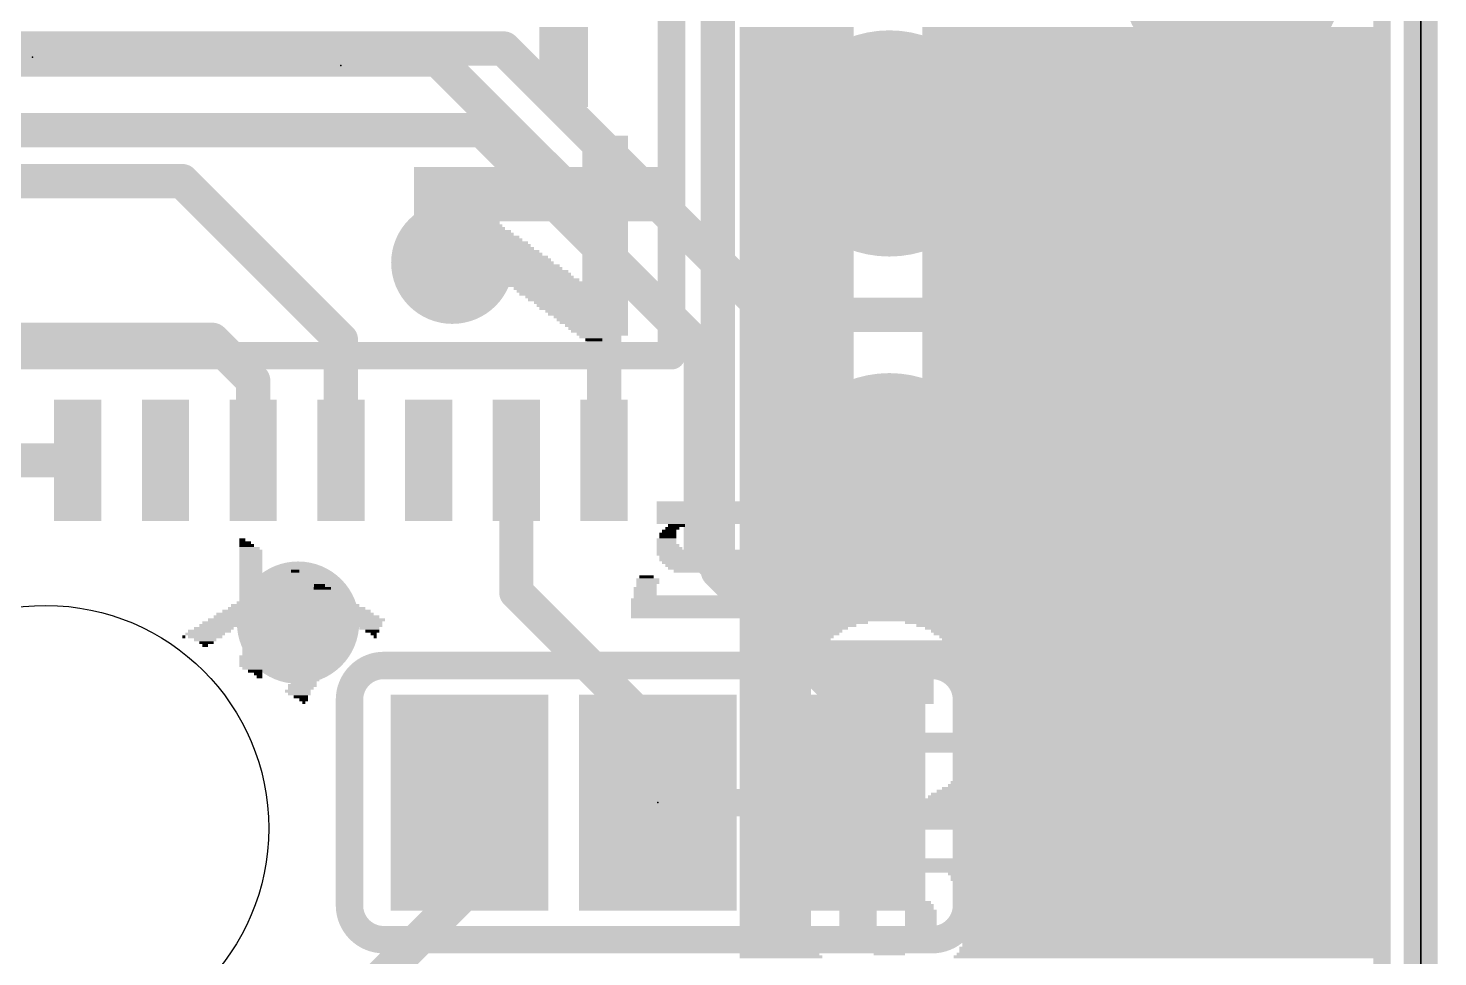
# Model space of a CAD drawing. Extents: x -0.1 to 50.9, y -0.1 to 23.
# Drawn here: x 40.48 to 50.93, y 4.76 to 11.64 of the extents above; entities that cross this region are included whole.
import ezdxf

# ---------------------------------------------------------------- set-up
doc = ezdxf.new("R2010")
doc.units = 0
for name, color, linetype in [('1', 12, 'CONTINUOUS'), ('16', 5, 'CONTINUOUS'), ('17', 110, 'CONTINUOUS'), ('18', 110, 'CONTINUOUS'), ('20', 53, 'CONTINUOUS'), ('200', 40, 'CONTINUOUS'), ('201', 6, 'CONTINUOUS'), ('21', 40, 'CONTINUOUS'), ('22', 6, 'CONTINUOUS'), ('23', 53, 'CONTINUOUS'), ('24', 53, 'CONTINUOUS')]:
    doc.layers.add(name, color=color, linetype=linetype)

# ---------------------------------------------------------------- blocks, each defined once
blk = doc.blocks.new('ROUNDP')
at = {"const_width": 0.5}
blk.add_lwpolyline([(0, -0.25, 1), (0, 0.25, 1), (0, -0.25)], format="xyb", dxfattribs=at)
blk = doc.blocks.new('RECT')
blk.add_solid([(-0.5, -0.5), (0.5, -0.5), (-0.5, 0.5), (0.5, 0.5)])
blk = doc.blocks.new('ROUNDV')
at = {"const_width": 0.5}
blk.add_lwpolyline([(0, -0.25, 1), (0, 0.25, 1), (0, -0.25)], format="xyb", dxfattribs=at)

msp = doc.modelspace()

# ---------------------------------------------------------------- linework, layer by layer
at = {"layer": '1', "const_width": 0.254}
for points in [[(50.8, 0), (50.8, 22.86)], [(44.0055, 11.4935), (36.7665, 11.4935)], [(45.979, 9.52), (44.0055, 11.4935)], [(43.8451, 10.8886), (37.6221, 10.8886)], [(45.466, 9.2678), (43.8451, 10.8886)], [(49.403, 9.52), (45.979, 9.52)], [(45.466, 7.7766), (45.466, 9.2678)], [(46.2626, 6.98), (45.466, 7.7766)], [(49.403, 6.98), (46.2626, 6.98)]]:
    msp.add_lwpolyline(points, dxfattribs=at)
at = {"layer": '1', "const_width": 0.127}
for points in [[(44.0504, 11.5384, 1), (43.9606, 11.4486)], [(44.0055, 11.43, 1), (44.0055, 11.557)], [(43.89, 10.9335, 1), (43.8002, 10.8437)], [(43.8451, 10.8251, 1), (43.8451, 10.9521)], [(45.979, 9.5835, 1), (45.979, 9.4565)], [(45.9341, 9.4751, 1), (46.0239, 9.5649)], [(49.403, 9.4565, 1), (49.403, 9.5835)], [(45.5295, 9.2678, 1), (45.4025, 9.2678)], [(45.4211, 9.2229, 1), (45.5109, 9.3127)], [(45.5109, 7.8215, 1), (45.4211, 7.7316)], [(45.4025, 7.7766, 1), (45.5295, 7.7766)], [(46.2626, 7.0435, 1), (46.2626, 6.9165)], [(49.403, 6.9165, 1), (49.403, 7.0435)], [(46.2176, 6.9351, 1), (46.3075, 7.0249)]]:
    msp.add_lwpolyline(points, format="xyb", dxfattribs=at)
at = {"layer": '16'}
for points, const_width in [([(50.8, 0), (50.8, 22.86)], 0.254), ([(45.593, 17.018), (45.593, 7.62)], 0.254), ([(39.077, 11.411), (43.5165, 11.411)], 0.254), ([(43.5165, 11.411), (44.749, 10.1785)], 0.254), ([(39.077, 10.511), (41.6225, 10.511)], 0.254), ([(41.6225, 10.511), (42.799, 9.3345)], 0.254), ([(44.749, 10.1785), (44.749, 8.4415)], 0.254), ([(41.8465, 9.3345), (37.719, 9.3345)], 0.254), ([(42.149, 9.032), (41.8465, 9.3345)], 0.254), ([(42.799, 9.3345), (42.799, 8.4415)], 0.254), ([(42.149, 8.4415), (42.149, 9.032)], 0.254), ([(40.849, 8.4415), (38.731, 8.4415)], 0.254), ([(44.099, 8.4415), (44.099, 7.463)], 0.254), ([(46.5455, 6.6675), (45.593, 7.62)], 0.254), ([(44.099, 7.463), (45.1485, 6.4135)], 0.254), ([(46.5455, 5.9055), (46.5455, 6.6675)], 0.254), ([(45.1485, 6.4135), (45.1485, 5.9055)], 0.254), ([(43.7515, 5.2705), (43.7515, 5.9055)], 0.254), ([(46.228, 5.9055), (45.6565, 5.9055)], 0.2032), ([(41.91, 3.429), (43.7515, 5.2705)], 0.254)]:
    msp.add_lwpolyline(points, dxfattribs=dict(at, const_width=const_width))
for points, const_width in [([(43.5614, 11.4559, 1), (43.4716, 11.3661)], 0.127), ([(43.5165, 11.3475, 1), (43.5165, 11.4745)], 0.127), ([(41.6674, 10.5559, 1), (41.5776, 10.4661)], 0.127), ([(41.6225, 10.4475, 1), (41.6225, 10.5745)], 0.127), ([(44.8125, 10.1785, 1), (44.6855, 10.1785)], 0.127), ([(44.7041, 10.1336, 1), (44.7939, 10.2234)], 0.127), ([(41.8914, 9.3794, 1), (41.8016, 9.2896)], 0.127), ([(41.8465, 9.271, 1), (41.8465, 9.398)], 0.127), ([(42.8625, 9.3345, 1), (42.7355, 9.3345)], 0.127), ([(42.7541, 9.2896, 1), (42.8439, 9.3794)], 0.127), ([(42.2125, 9.032, 1), (42.0855, 9.032)], 0.127), ([(42.1041, 8.9871, 1), (42.1939, 9.0769)], 0.127), ([(40.849, 8.378, 1), (40.849, 8.505)], 0.127), ([(44.1625, 8.4415, 1), (44.0355, 8.4415)], 0.127), ([(42.0855, 8.4415, 1), (42.2125, 8.4415)], 0.127), ([(42.7355, 8.4415, 1), (42.8625, 8.4415)], 0.127), ([(44.6855, 8.4415, 1), (44.8125, 8.4415)], 0.127), ([(45.6379, 7.6649, 1), (45.5481, 7.5751)], 0.127), ([(45.5295, 7.62, 1), (45.6565, 7.62)], 0.127), ([(44.1439, 7.5079, 1), (44.0541, 7.4181)], 0.127), ([(44.0355, 7.463, 1), (44.1625, 7.463)], 0.127), ([(46.609, 6.6675, 1), (46.482, 6.6675)], 0.127), ([(46.5006, 6.6226, 1), (46.5904, 6.7124)], 0.127), ([(45.212, 6.4135, 1), (45.085, 6.4135)], 0.127), ([(45.1036, 6.3686, 1), (45.1934, 6.4584)], 0.127), ([(43.815, 5.9055, 1), (43.688, 5.9055)], 0.127), ([(45.085, 5.9055, 1), (45.212, 5.9055)], 0.127), ([(45.6565, 5.9563, 1), (45.6565, 5.8547)], 0.1016), ([(46.228, 5.8547, 1), (46.228, 5.9563)], 0.1016), ([(46.482, 5.9055, 1), (46.609, 5.9055)], 0.127), ([(43.688, 5.2705, 1), (43.815, 5.2705)], 0.127), ([(43.7964, 5.2256, 1), (43.7066, 5.3154)], 0.127)]:
    msp.add_lwpolyline(points, format="xyb", dxfattribs=dict(at, const_width=const_width))
at = {"layer": '20'}
for p, q in [((50.8, 20.32), (50.8, 2.54)), ((50.8, 2.54), (50.8, 20.32))]:
    msp.add_line(p, q, dxfattribs=at)
msp.add_circle((40.613, 5.715), 1.651, dxfattribs=at)
at = {"layer": '21', "const_width": 0.127}
msp.add_lwpolyline([(50.513, 19.18), (50.513, 3.68)], dxfattribs=at)
at = {"layer": '22', "const_width": 0.2032}
for points in [[(45.249, 9.2165), (45.249, 13.5165)], [(40.349, 9.2165), (45.249, 9.2165)], [(47.1805, 6.9215), (43.1165, 6.9215)], [(42.8625, 6.6675), (42.8625, 5.1435)], [(47.4345, 6.6675), (47.4345, 5.1435)], [(43.1165, 4.8895), (47.1805, 4.8895)]]:
    msp.add_lwpolyline(points, dxfattribs=at)
at = {"layer": '22'}
for points, const_width in [([(45.249, 9.1657, 1), (45.249, 9.2673)], 0.1016), ([(45.1982, 9.2165, 1), (45.2998, 9.2165)], 0.1016), ([(43.1165, 6.9215, 0.4142), (42.8625, 6.6675)], 0.2032), ([(43.1165, 6.9723, 1), (43.1165, 6.8707)], 0.1016), ([(43.1165, 6.8707, 1), (43.1165, 6.9723)], 0.1016), ([(47.4345, 6.6675, 0.4142), (47.1805, 6.9215)], 0.2032), ([(47.1805, 6.9723, 1), (47.1805, 6.8707)], 0.1016), ([(47.1805, 6.8707, 1), (47.1805, 6.9723)], 0.1016), ([(42.9133, 6.6675, 1), (42.8117, 6.6675)], 0.1016), ([(42.8117, 6.6675, 1), (42.9133, 6.6675)], 0.1016), ([(47.4853, 6.6675, 1), (47.3837, 6.6675)], 0.1016), ([(47.3837, 6.6675, 1), (47.4853, 6.6675)], 0.1016), ([(42.8625, 5.1435, 0.4142), (43.1165, 4.8895)], 0.2032), ([(42.9133, 5.1435, 1), (42.8117, 5.1435)], 0.1016), ([(47.1805, 4.8895, 0.4142), (47.4345, 5.1435)], 0.2032), ([(47.4853, 5.1435, 1), (47.3837, 5.1435)], 0.1016), ([(42.8117, 5.1435, 1), (42.9133, 5.1435)], 0.1016), ([(47.3837, 5.1435, 1), (47.4853, 5.1435)], 0.1016), ([(43.1165, 4.9403, 1), (43.1165, 4.8387)], 0.1016), ([(43.1165, 4.8387, 1), (43.1165, 4.9403)], 0.1016), ([(47.1805, 4.9403, 1), (47.1805, 4.8387)], 0.1016), ([(47.1805, 4.8387, 1), (47.1805, 4.9403)], 0.1016)]:
    msp.add_lwpolyline(points, format="xyb", dxfattribs=dict(at, const_width=const_width))
at = {"layer": '23'}
msp.add_point((40.513, 11.43), dxfattribs=at)
at = {"layer": '24'}
for p in [(42.799, 11.3665), (45.1485, 5.9055)]:
    msp.add_point(p, dxfattribs=at)

# ---------------------------------------------------------------- block references
at = {"layer": '16', "xscale": 0.35, "yscale": 0.9, "rotation": 180}
for p in [(40.849, 8.4415), (41.499, 8.4415), (42.149, 8.4415), (42.799, 8.4415), (43.449, 8.4415), (44.099, 8.4415), (44.749, 8.4415)]:
    msp.add_blockref('RECT', p, dxfattribs=at)
at = {"layer": '16', "xscale": 1.1684, "yscale": 1.6002}
for p in [(43.7515, 5.9055), (45.1485, 5.9055), (46.5455, 5.9055)]:
    msp.add_blockref('RECT', p, dxfattribs=at)
at = {"layer": '17', "xscale": 1.6764, "yscale": 1.6764, "rotation": 270}
for p in [(49.403, 12.06), (49.403, 12.06), (46.863, 10.79), (46.863, 10.79), (49.403, 9.52), (49.403, 9.52), (46.863, 8.25), (46.863, 8.25), (49.403, 6.98), (49.403, 6.98)]:
    msp.add_blockref('ROUNDP', p, dxfattribs=at)
at = {"layer": '18', "xscale": 0.9064, "yscale": 0.9064}
for p in [(43.6245, 9.906), (43.6245, 9.906), (42.4815, 7.239), (42.4815, 7.239), (48.133, 5.6515), (48.133, 5.6515)]:
    msp.add_blockref('ROUNDV', p, dxfattribs=at)
at = {"layer": '200'}
for p, xscale, yscale in [((44.45, 11.6417), 0.3607, 0.0211), ((44.45, 11.6205), 0.3607, 0.0213), ((44.45, 11.5993), 0.3607, 0.0211), ((46.1759, 11.6417), 0.8458, 0.0211), ((46.1759, 11.6205), 0.8458, 0.0213), ((46.1759, 11.5993), 0.8458, 0.0211), ((48.7998, 11.6417), 3.3858, 0.0211), ((48.7998, 11.6205), 3.3858, 0.0213), ((48.7998, 11.5993), 3.3858, 0.0211), ((44.45, 11.5782), 0.3607, 0.0211), ((44.45, 11.557), 0.3607, 0.0213), ((44.45, 11.5358), 0.3607, 0.0211), ((44.45, 11.5147), 0.3607, 0.0211), ((44.45, 11.4935), 0.3607, 0.0213), ((46.1759, 11.5782), 0.8458, 0.0211), ((46.1759, 11.557), 0.8458, 0.0213), ((46.1759, 11.5358), 0.8458, 0.0211), ((46.1759, 11.5147), 0.8458, 0.0211), ((46.1759, 11.4935), 0.8458, 0.0213), ((48.7998, 11.5782), 3.3858, 0.0211), ((48.7998, 11.557), 3.3858, 0.0213), ((48.7998, 11.5358), 3.3858, 0.0211), ((48.7998, 11.5147), 3.3858, 0.0211), ((48.7998, 11.4935), 3.3858, 0.0213), ((44.45, 11.4723), 0.3607, 0.0211), ((44.45, 11.4512), 0.3607, 0.0211), ((44.45, 11.43), 0.3607, 0.0213), ((44.45, 11.4088), 0.3607, 0.0211), ((44.45, 11.3877), 0.3607, 0.0211), ((46.1759, 11.4723), 0.8458, 0.0211), ((46.1759, 11.4512), 0.8458, 0.0211), ((46.1759, 11.43), 0.8458, 0.0213), ((46.1759, 11.4088), 0.8458, 0.0211), ((46.1759, 11.3877), 0.8458, 0.0211), ((48.7998, 11.4723), 3.3858, 0.0211), ((48.7998, 11.4512), 3.3858, 0.0211), ((48.7998, 11.43), 3.3858, 0.0213), ((48.7998, 11.4088), 3.3858, 0.0211), ((48.7998, 11.3877), 3.3858, 0.0211), ((44.45, 11.3665), 0.3607, 0.0213), ((44.45, 11.3453), 0.3607, 0.0211), ((44.45, 11.3242), 0.3607, 0.0211), ((44.45, 11.303), 0.3607, 0.0213), ((44.45, 11.2818), 0.3607, 0.0211), ((46.1759, 11.3665), 0.8458, 0.0213), ((46.1759, 11.3453), 0.8458, 0.0211), ((46.1759, 11.3242), 0.8458, 0.0211), ((46.1759, 11.303), 0.8458, 0.0213), ((46.1759, 11.2818), 0.8458, 0.0211), ((48.7998, 11.3665), 3.3858, 0.0213), ((48.7998, 11.3453), 3.3858, 0.0211), ((48.7998, 11.3242), 3.3858, 0.0211), ((48.7998, 11.303), 3.3858, 0.0213), ((48.7998, 11.2818), 3.3858, 0.0211), ((44.45, 11.2607), 0.3607, 0.0211), ((44.45, 11.2395), 0.3607, 0.0213), ((44.45, 11.2183), 0.3607, 0.0211), ((44.45, 11.1972), 0.3607, 0.0211), ((44.45, 11.176), 0.3607, 0.0213), ((46.1759, 11.2607), 0.8458, 0.0211), ((46.1759, 11.2395), 0.8458, 0.0213), ((46.1759, 11.2183), 0.8458, 0.0211), ((46.1759, 11.1972), 0.8458, 0.0211), ((46.1759, 11.176), 0.8458, 0.0213), ((48.7998, 11.2607), 3.3858, 0.0211), ((48.7998, 11.2395), 3.3858, 0.0213), ((48.7998, 11.2183), 3.3858, 0.0211), ((48.7998, 11.1972), 3.3858, 0.0211), ((48.7998, 11.176), 3.3858, 0.0213), ((44.45, 11.1548), 0.3607, 0.0211), ((44.45, 11.1337), 0.3607, 0.0211), ((44.45, 11.1125), 0.3607, 0.0213), ((44.45, 11.0913), 0.3607, 0.0211), ((44.45, 11.0702), 0.3607, 0.0211), ((46.1759, 11.1548), 0.8458, 0.0211), ((46.1759, 11.1337), 0.8458, 0.0211), ((46.1759, 11.1125), 0.8458, 0.0213), ((46.1759, 11.0913), 0.8458, 0.0211), ((46.1759, 11.0702), 0.8458, 0.0211), ((48.7998, 11.1548), 3.3858, 0.0211), ((48.7998, 11.1337), 3.3858, 0.0211), ((48.7998, 11.1125), 3.3858, 0.0213), ((48.7998, 11.0913), 3.3858, 0.0211), ((48.7998, 11.0702), 3.3858, 0.0211), ((46.1759, 11.049), 0.8458, 0.0213), ((46.1759, 11.0278), 0.8458, 0.0211), ((46.1759, 11.0067), 0.8458, 0.0211), ((46.1759, 10.9855), 0.8458, 0.0213), ((46.1759, 10.9643), 0.8458, 0.0211), ((48.7998, 11.049), 3.3858, 0.0213), ((48.7998, 11.0278), 3.3858, 0.0211), ((48.7998, 11.0067), 3.3858, 0.0211), ((48.7998, 10.9855), 3.3858, 0.0213), ((48.7998, 10.9643), 3.3858, 0.0211), ((46.1759, 10.9432), 0.8458, 0.0211), ((46.1759, 10.922), 0.8458, 0.0213), ((46.1759, 10.9008), 0.8458, 0.0211), ((46.1759, 10.8797), 0.8458, 0.0211), ((46.1759, 10.8585), 0.8458, 0.0213), ((48.7998, 10.9432), 3.3858, 0.0211), ((48.7998, 10.922), 3.3858, 0.0213), ((48.7998, 10.9008), 3.3858, 0.0211), ((48.7998, 10.8797), 3.3858, 0.0211), ((48.7998, 10.8585), 3.3858, 0.0213), ((44.7573, 10.8373), 0.3404, 0.0211), ((44.7573, 10.8162), 0.3404, 0.0211), ((44.7573, 10.795), 0.3404, 0.0213), ((44.7573, 10.7738), 0.3404, 0.0211), ((44.7573, 10.7527), 0.3404, 0.0211), ((46.1759, 10.8373), 0.8458, 0.0211), ((46.1759, 10.8162), 0.8458, 0.0211), ((46.1759, 10.795), 0.8458, 0.0213), ((46.1759, 10.7738), 0.8458, 0.0211), ((46.1759, 10.7527), 0.8458, 0.0211), ((48.7998, 10.8373), 3.3858, 0.0211), ((48.7998, 10.8162), 3.3858, 0.0211), ((48.7998, 10.795), 3.3858, 0.0213), ((48.7998, 10.7738), 3.3858, 0.0211), ((48.7998, 10.7527), 3.3858, 0.0211), ((44.7573, 10.7315), 0.3404, 0.0213), ((44.7573, 10.7103), 0.3404, 0.0211), ((44.7573, 10.6892), 0.3404, 0.0211), ((44.7573, 10.668), 0.3404, 0.0213), ((44.7573, 10.6468), 0.3404, 0.0211), ((46.1759, 10.7315), 0.8458, 0.0213), ((46.1759, 10.7103), 0.8458, 0.0211), ((46.1759, 10.6892), 0.8458, 0.0211), ((46.1759, 10.668), 0.8458, 0.0213), ((46.1759, 10.6468), 0.8458, 0.0211), ((48.7998, 10.7315), 3.3858, 0.0213), ((48.7998, 10.7103), 3.3858, 0.0211), ((48.7998, 10.6892), 3.3858, 0.0211), ((48.7998, 10.668), 3.3858, 0.0213), ((48.7998, 10.6468), 3.3858, 0.0211), ((44.3344, 10.6045), 1.9888, 0.0213), ((44.3344, 10.5833), 1.9888, 0.0211), ((44.3344, 10.5622), 1.9888, 0.0211), ((44.3344, 10.541), 1.9888, 0.0213), ((44.7573, 10.6257), 0.3404, 0.0211), ((46.1759, 10.6257), 0.8458, 0.0211), ((46.1759, 10.6045), 0.8458, 0.0213), ((46.1759, 10.5833), 0.8458, 0.0211), ((46.1759, 10.5622), 0.8458, 0.0211), ((46.1759, 10.541), 0.8458, 0.0213), ((48.7998, 10.6257), 3.3858, 0.0211), ((48.7998, 10.6045), 3.3858, 0.0213), ((48.7998, 10.5833), 3.3858, 0.0211), ((48.7998, 10.5622), 3.3858, 0.0211), ((48.7998, 10.541), 3.3858, 0.0213), ((44.3344, 10.5198), 1.9888, 0.0211), ((44.3344, 10.4987), 1.9888, 0.0211), ((44.3344, 10.4775), 1.9888, 0.0213), ((44.3344, 10.4563), 1.9888, 0.0211), ((44.3344, 10.4352), 1.9888, 0.0211), ((46.1759, 10.5198), 0.8458, 0.0211), ((46.1759, 10.4987), 0.8458, 0.0211), ((46.1759, 10.4775), 0.8458, 0.0213), ((46.1759, 10.4563), 0.8458, 0.0211), ((46.1759, 10.4352), 0.8458, 0.0211), ((48.7998, 10.5198), 3.3858, 0.0211), ((48.7998, 10.4987), 3.3858, 0.0211), ((48.7998, 10.4775), 3.3858, 0.0213), ((48.7998, 10.4563), 3.3858, 0.0211), ((48.7998, 10.4352), 3.3858, 0.0211), ((44.3344, 10.414), 1.9888, 0.0213), ((44.3344, 10.3928), 1.9888, 0.0211), ((44.3344, 10.3717), 1.9888, 0.0211), ((44.3344, 10.3505), 1.9888, 0.0213), ((46.1759, 10.414), 0.8458, 0.0213), ((46.1759, 10.3928), 0.8458, 0.0211), ((46.1759, 10.3717), 0.8458, 0.0211), ((46.1759, 10.3505), 0.8458, 0.0213), ((48.7998, 10.414), 3.3858, 0.0213), ((48.7998, 10.3928), 3.3858, 0.0211), ((48.7998, 10.3717), 3.3858, 0.0211), ((48.7998, 10.3505), 3.3858, 0.0213), ((44.3344, 10.3293), 1.9888, 0.0211), ((44.3344, 10.3082), 1.9888, 0.0211), ((44.3344, 10.287), 1.9888, 0.0213), ((44.3344, 10.2658), 1.9888, 0.0211), ((44.3344, 10.2447), 1.9888, 0.0211), ((46.1759, 10.3293), 0.8458, 0.0211), ((46.1759, 10.3082), 0.8458, 0.0211), ((46.1759, 10.287), 0.8458, 0.0213), ((46.1759, 10.2658), 0.8458, 0.0211), ((46.1759, 10.2447), 0.8458, 0.0211), ((48.7998, 10.3293), 3.3858, 0.0211), ((48.7998, 10.3082), 3.3858, 0.0211), ((48.7998, 10.287), 3.3858, 0.0213), ((48.7998, 10.2658), 3.3858, 0.0211), ((48.7998, 10.2447), 3.3858, 0.0211), ((44.3446, 10.2235), 1.9685, 0.0213), ((43.6893, 10.2023), 0.5715, 0.0211), ((43.7096, 10.1812), 0.5715, 0.0211), ((43.7299, 10.16), 0.5715, 0.0213), ((43.7731, 10.1388), 0.5715, 0.0211), ((44.7573, 10.2023), 0.3404, 0.0211), ((44.7573, 10.1812), 0.3404, 0.0211), ((44.7573, 10.16), 0.3404, 0.0213), ((44.7573, 10.1388), 0.3404, 0.0211), ((46.1759, 10.2235), 0.8458, 0.0213), ((46.1759, 10.2023), 0.8458, 0.0211), ((46.1759, 10.1812), 0.8458, 0.0211), ((46.1759, 10.16), 0.8458, 0.0213), ((46.1759, 10.1388), 0.8458, 0.0211), ((48.7998, 10.2235), 3.3858, 0.0213), ((48.7998, 10.2023), 3.3858, 0.0211), ((48.7998, 10.1812), 3.3858, 0.0211), ((48.7998, 10.16), 3.3858, 0.0213), ((48.7998, 10.1388), 3.3858, 0.0211), ((43.7934, 10.1177), 0.5715, 0.0211), ((43.8366, 10.0965), 0.5715, 0.0213), ((43.8569, 10.0753), 0.5715, 0.0211), ((43.8899, 10.0542), 0.5918, 0.0211), ((43.9204, 10.033), 0.5715, 0.0213), ((44.7573, 10.1177), 0.3404, 0.0211), ((44.7573, 10.0965), 0.3404, 0.0213), ((44.7573, 10.0753), 0.3404, 0.0211), ((44.7573, 10.0542), 0.3404, 0.0211), ((44.7573, 10.033), 0.3404, 0.0213), ((46.1759, 10.1177), 0.8458, 0.0211), ((46.1759, 10.0965), 0.8458, 0.0213), ((46.1759, 10.0753), 0.8458, 0.0211), ((46.1759, 10.0542), 0.8458, 0.0211), ((46.1759, 10.033), 0.8458, 0.0213), ((48.7998, 10.1177), 3.3858, 0.0211), ((48.7998, 10.0965), 3.3858, 0.0213), ((48.7998, 10.0753), 3.3858, 0.0211), ((48.7998, 10.0542), 3.3858, 0.0211), ((48.7998, 10.033), 3.3858, 0.0213), ((43.9433, 10.0118), 0.5715, 0.0211), ((43.9839, 9.9907), 0.5715, 0.0211), ((44.0068, 9.9695), 0.5715, 0.0213), ((44.0373, 9.9483), 0.5918, 0.0211), ((44.0703, 9.9272), 0.5715, 0.0211), ((44.7573, 10.0118), 0.3404, 0.0211), ((44.7573, 9.9907), 0.3404, 0.0211), ((44.7573, 9.9695), 0.3404, 0.0213), ((44.7573, 9.9483), 0.3404, 0.0211), ((44.7573, 9.9272), 0.3404, 0.0211), ((46.1759, 10.0118), 0.8458, 0.0211), ((46.1759, 9.9907), 0.8458, 0.0211), ((46.1759, 9.9695), 0.8458, 0.0213), ((46.1759, 9.9483), 0.8458, 0.0211), ((46.1759, 9.9272), 0.8458, 0.0211), ((48.7998, 10.0118), 3.3858, 0.0211), ((48.7998, 9.9907), 3.3858, 0.0211), ((48.7998, 9.9695), 3.3858, 0.0213), ((48.7998, 9.9483), 3.3858, 0.0211), ((48.7998, 9.9272), 3.3858, 0.0211), ((44.0906, 9.906), 0.5715, 0.0213), ((44.1223, 9.8848), 0.5944, 0.0211), ((44.1541, 9.8637), 0.5715, 0.0211), ((44.1858, 9.8425), 0.5944, 0.0213), ((44.2176, 9.8213), 0.5715, 0.0211), ((44.7573, 9.906), 0.3404, 0.0213), ((44.7573, 9.8848), 0.3404, 0.0211), ((44.7573, 9.8637), 0.3404, 0.0211), ((44.7573, 9.8425), 0.3404, 0.0213), ((44.7573, 9.8213), 0.3404, 0.0211), ((46.1759, 9.906), 0.8458, 0.0213), ((46.1759, 9.8848), 0.8458, 0.0211), ((46.1759, 9.8637), 0.8458, 0.0211), ((46.1759, 9.8425), 0.8458, 0.0213), ((46.1759, 9.8213), 0.8458, 0.0211), ((48.7998, 9.906), 3.3858, 0.0213), ((48.7998, 9.8848), 3.3858, 0.0211), ((48.7998, 9.8637), 3.3858, 0.0211), ((48.7998, 9.8425), 3.3858, 0.0213), ((48.7998, 9.8213), 3.3858, 0.0211), ((44.2379, 9.8002), 0.5715, 0.0211), ((44.2709, 9.779), 0.5918, 0.0213), ((44.4716, 9.7578), 0.9119, 0.0211), ((44.483, 9.7367), 0.889, 0.0211), ((44.5033, 9.7155), 0.8484, 0.0213), ((44.7573, 9.8002), 0.3404, 0.0211), ((44.7573, 9.779), 0.3404, 0.0213), ((46.1759, 9.8002), 0.8458, 0.0211), ((46.1759, 9.779), 0.8458, 0.0213), ((46.1759, 9.7578), 0.8458, 0.0211), ((46.1759, 9.7367), 0.8458, 0.0211), ((46.1759, 9.7155), 0.8458, 0.0213), ((48.7998, 9.8002), 3.3858, 0.0211), ((48.7998, 9.779), 3.3858, 0.0213), ((48.7998, 9.7578), 3.3858, 0.0211), ((48.7998, 9.7367), 3.3858, 0.0211), ((48.7998, 9.7155), 3.3858, 0.0213), ((44.5148, 9.6943), 0.8255, 0.0211), ((44.5249, 9.6732), 0.8052, 0.0211), ((44.5465, 9.652), 0.762, 0.0213), ((44.5567, 9.6308), 0.7417, 0.0211), ((44.5783, 9.6097), 0.6985, 0.0211), ((46.1759, 9.6943), 0.8458, 0.0211), ((46.1759, 9.6732), 0.8458, 0.0211), ((46.1759, 9.652), 0.8458, 0.0213), ((46.1759, 9.6308), 0.8458, 0.0211), ((46.1759, 9.6097), 0.8458, 0.0211), ((48.7998, 9.6943), 3.3858, 0.0211), ((48.7998, 9.6732), 3.3858, 0.0211), ((48.7998, 9.652), 3.3858, 0.0213), ((48.7998, 9.6308), 3.3858, 0.0211), ((48.7998, 9.6097), 3.3858, 0.0211), ((44.5884, 9.5885), 0.6782, 0.0213), ((44.5986, 9.5673), 0.6579, 0.0211), ((44.6202, 9.5462), 0.6147, 0.0211), ((44.6303, 9.525), 0.5944, 0.0213), ((44.6519, 9.5038), 0.5512, 0.0211), ((46.1759, 9.5885), 0.8458, 0.0213), ((46.1759, 9.5673), 0.8458, 0.0211), ((46.1759, 9.5462), 0.8458, 0.0211), ((46.1759, 9.525), 0.8458, 0.0213), ((46.1759, 9.5038), 0.8458, 0.0211), ((48.7998, 9.5885), 3.3858, 0.0213), ((48.7998, 9.5673), 3.3858, 0.0211), ((48.7998, 9.5462), 3.3858, 0.0211), ((48.7998, 9.525), 3.3858, 0.0213), ((48.7998, 9.5038), 3.3858, 0.0211), ((44.6621, 9.4827), 0.5309, 0.0211), ((44.6735, 9.4615), 0.508, 0.0213), ((44.6938, 9.4403), 0.4674, 0.0211), ((44.7053, 9.4192), 0.4445, 0.0211), ((44.7154, 9.398), 0.4242, 0.0213), ((46.1759, 9.4827), 0.8458, 0.0211), ((46.1759, 9.4615), 0.8458, 0.0213), ((46.1759, 9.4403), 0.8458, 0.0211), ((46.1759, 9.4192), 0.8458, 0.0211), ((46.1759, 9.398), 0.8458, 0.0213), ((48.7998, 9.4827), 3.3858, 0.0211), ((48.7998, 9.4615), 3.3858, 0.0213), ((48.7998, 9.4403), 3.3858, 0.0211), ((48.7998, 9.4192), 3.3858, 0.0211), ((48.7998, 9.398), 3.3858, 0.0213), ((44.737, 9.3768), 0.381, 0.0211), ((44.7154, 9.3557), 0.2972, 0.0211), ((44.6735, 9.3345), 0.127, 0.0213), ((46.1759, 9.3768), 0.8458, 0.0211), ((46.1759, 9.3557), 0.8458, 0.0211), ((46.1759, 9.3345), 0.8458, 0.0213), ((46.1759, 9.3133), 0.8458, 0.0211), ((46.1759, 9.2922), 0.8458, 0.0211), ((48.7998, 9.3768), 3.3858, 0.0211), ((48.7998, 9.3557), 3.3858, 0.0211), ((48.7998, 9.3345), 3.3858, 0.0213), ((48.7998, 9.3133), 3.3858, 0.0211), ((48.7998, 9.2922), 3.3858, 0.0211), ((46.1759, 9.271), 0.8458, 0.0213), ((46.1759, 9.2498), 0.8458, 0.0211), ((46.1759, 9.2287), 0.8458, 0.0211), ((46.1759, 9.2075), 0.8458, 0.0213), ((46.1759, 9.1863), 0.8458, 0.0211), ((48.7998, 9.271), 3.3858, 0.0213), ((48.7998, 9.2498), 3.3858, 0.0211), ((48.7998, 9.2287), 3.3858, 0.0211), ((48.7998, 9.2075), 3.3858, 0.0213), ((48.7998, 9.1863), 3.3858, 0.0211), ((46.1759, 9.1652), 0.8458, 0.0211), ((46.1759, 9.144), 0.8458, 0.0213), ((46.1759, 9.1228), 0.8458, 0.0211), ((46.1759, 9.1017), 0.8458, 0.0211), ((46.1759, 9.0805), 0.8458, 0.0213), ((48.7998, 9.1652), 3.3858, 0.0211), ((48.7998, 9.144), 3.3858, 0.0213), ((48.7998, 9.1228), 3.3858, 0.0211), ((48.7998, 9.1017), 3.3858, 0.0211), ((48.7998, 9.0805), 3.3858, 0.0213), ((46.1759, 9.0593), 0.8458, 0.0211), ((46.1759, 9.0382), 0.8458, 0.0211), ((46.1759, 9.017), 0.8458, 0.0213), ((46.1759, 8.9958), 0.8458, 0.0211), ((46.1759, 8.9747), 0.8458, 0.0211), ((48.7998, 9.0593), 3.3858, 0.0211), ((48.7998, 9.0382), 3.3858, 0.0211), ((48.7998, 9.017), 3.3858, 0.0213), ((48.7998, 8.9958), 3.3858, 0.0211), ((48.7998, 8.9747), 3.3858, 0.0211), ((46.1759, 8.9535), 0.8458, 0.0213), ((46.1759, 8.9323), 0.8458, 0.0211), ((46.1759, 8.9112), 0.8458, 0.0211), ((46.1759, 8.89), 0.8458, 0.0213), ((46.1759, 8.8688), 0.8458, 0.0211), ((48.7998, 8.9535), 3.3858, 0.0213), ((48.7998, 8.9323), 3.3858, 0.0211), ((48.7998, 8.9112), 3.3858, 0.0211), ((48.7998, 8.89), 3.3858, 0.0213), ((48.7998, 8.8688), 3.3858, 0.0211), ((46.1759, 8.8477), 0.8458, 0.0211), ((46.1759, 8.8265), 0.8458, 0.0213), ((46.1759, 8.8053), 0.8458, 0.0211), ((46.1759, 8.7842), 0.8458, 0.0211), ((48.7998, 8.8477), 3.3858, 0.0211), ((48.7998, 8.8265), 3.3858, 0.0213), ((48.7998, 8.8053), 3.3858, 0.0211), ((48.7998, 8.7842), 3.3858, 0.0211), ((46.1759, 8.763), 0.8458, 0.0213), ((46.1759, 8.7418), 0.8458, 0.0211), ((46.1759, 8.7207), 0.8458, 0.0211), ((46.1759, 8.6995), 0.8458, 0.0213), ((46.1759, 8.6783), 0.8458, 0.0211), ((48.7998, 8.763), 3.3858, 0.0213), ((48.7998, 8.7418), 3.3858, 0.0211), ((48.7998, 8.7207), 3.3858, 0.0211), ((48.7998, 8.6995), 3.3858, 0.0213), ((48.7998, 8.6783), 3.3858, 0.0211), ((46.1759, 8.6572), 0.8458, 0.0211), ((46.1759, 8.636), 0.8458, 0.0213), ((46.1759, 8.6148), 0.8458, 0.0211), ((46.1759, 8.5937), 0.8458, 0.0211), ((46.1759, 8.5725), 0.8458, 0.0213), ((48.7998, 8.6572), 3.3858, 0.0211), ((48.7998, 8.636), 3.3858, 0.0213), ((48.7998, 8.6148), 3.3858, 0.0211), ((48.7998, 8.5937), 3.3858, 0.0211), ((48.7998, 8.5725), 3.3858, 0.0213), ((46.1759, 8.5513), 0.8458, 0.0211), ((46.1759, 8.5302), 0.8458, 0.0211), ((46.1759, 8.509), 0.8458, 0.0213), ((46.1759, 8.4878), 0.8458, 0.0211), ((46.1759, 8.4667), 0.8458, 0.0211), ((48.7998, 8.5513), 3.3858, 0.0211), ((48.7998, 8.5302), 3.3858, 0.0211), ((48.7998, 8.509), 3.3858, 0.0213), ((48.7998, 8.4878), 3.3858, 0.0211), ((48.7998, 8.4667), 3.3858, 0.0211), ((46.1759, 8.4455), 0.8458, 0.0213), ((46.1759, 8.4243), 0.8458, 0.0211), ((46.1759, 8.4032), 0.8458, 0.0211), ((46.1759, 8.382), 0.8458, 0.0213), ((46.1759, 8.3608), 0.8458, 0.0211), ((48.7998, 8.4455), 3.3858, 0.0213), ((48.7998, 8.4243), 3.3858, 0.0211), ((48.7998, 8.4032), 3.3858, 0.0211), ((48.7998, 8.382), 3.3858, 0.0213), ((48.7998, 8.3608), 3.3858, 0.0211), ((46.1759, 8.3397), 0.8458, 0.0211), ((46.1759, 8.3185), 0.8458, 0.0213), ((46.1759, 8.2973), 0.8458, 0.0211), ((46.1759, 8.2762), 0.8458, 0.0211), ((46.1759, 8.255), 0.8458, 0.0213), ((48.7998, 8.3397), 3.3858, 0.0211), ((48.7998, 8.3185), 3.3858, 0.0213), ((48.7998, 8.2973), 3.3858, 0.0211), ((48.7998, 8.2762), 3.3858, 0.0211), ((48.7998, 8.255), 3.3858, 0.0213), ((46.1759, 8.2338), 0.8458, 0.0211), ((46.1759, 8.2127), 0.8458, 0.0211), ((46.1759, 8.1915), 0.8458, 0.0213), ((46.1759, 8.1703), 0.8458, 0.0211), ((46.1759, 8.1492), 0.8458, 0.0211), ((48.7896, 8.1915), 3.4061, 0.0213), ((48.7896, 8.1703), 3.4061, 0.0211), ((48.7896, 8.1492), 3.4061, 0.0211), ((48.7998, 8.2338), 3.3858, 0.0211), ((48.7998, 8.2127), 3.3858, 0.0211), ((46.1975, 8.0857), 0.889, 0.0211), ((46.2178, 8.0433), 0.9296, 0.0211), ((46.1861, 8.128), 0.8661, 0.0213), ((46.1861, 8.1068), 0.8661, 0.0211), ((46.2077, 8.0645), 0.9093, 0.0213), ((48.7578, 8.0433), 3.4696, 0.0211), ((48.768, 8.0857), 3.4493, 0.0211), ((48.768, 8.0645), 3.4493, 0.0213), ((48.7782, 8.1068), 3.429, 0.0211), ((48.7896, 8.128), 3.4061, 0.0213), ((48.1228, 7.9798), 4.7396, 0.0211), ((48.1228, 7.9587), 4.7396, 0.0211), ((48.1228, 7.9375), 4.7396, 0.0213), ((46.2293, 8.0222), 0.9525, 0.0211), ((46.2496, 8.001), 0.9931, 0.0213), ((48.7147, 8.001), 3.556, 0.0213), ((48.7363, 8.0222), 3.5128, 0.0211), ((48.1228, 7.9163), 4.7396, 0.0211), ((48.1228, 7.8952), 4.7396, 0.0211), ((48.1228, 7.874), 4.7396, 0.0213), ((48.1228, 7.8528), 4.7396, 0.0211), ((48.1228, 7.8317), 4.7396, 0.0211), ((48.1228, 7.8105), 4.7396, 0.0213), ((48.1228, 7.7893), 4.7396, 0.0211), ((48.1228, 7.7682), 4.7396, 0.0211), ((48.1228, 7.747), 4.7396, 0.0213), ((48.1228, 7.7258), 4.7396, 0.0211), ((48.1228, 7.7047), 4.7396, 0.0211), ((48.1228, 7.6835), 4.7396, 0.0213), ((48.1228, 7.6623), 4.7396, 0.0211), ((48.1228, 7.6412), 4.7396, 0.0211), ((48.1228, 7.62), 4.7396, 0.0213), ((48.1228, 7.5988), 4.7396, 0.0211), ((48.1228, 7.5777), 4.7396, 0.0211), ((48.1228, 7.5565), 4.7396, 0.0213), ((48.1228, 7.5353), 4.7396, 0.0211), ((48.1228, 7.5142), 4.7396, 0.0211), ((48.1228, 7.493), 4.7396, 0.0213), ((48.1228, 7.4718), 4.7396, 0.0211), ((48.1228, 7.4507), 4.7396, 0.0211), ((48.1228, 7.4295), 4.7396, 0.0213), ((48.1228, 7.4083), 4.7396, 0.0211), ((48.1228, 7.3872), 4.7396, 0.0211), ((48.1228, 7.366), 4.7396, 0.0213), ((48.1228, 7.3448), 4.7396, 0.0211), ((48.1228, 7.3237), 4.7396, 0.0211), ((48.1228, 7.3025), 4.7396, 0.0213), ((48.1228, 7.2813), 4.7396, 0.0211), ((48.1228, 7.2602), 4.7396, 0.0211), ((46.1543, 7.1967), 0.8026, 0.0211), ((46.2293, 7.239), 0.9525, 0.0213), ((46.1861, 7.2178), 0.8661, 0.0211), ((48.7363, 7.239), 3.5128, 0.0213), ((48.7782, 7.2178), 3.429, 0.0211), ((48.8099, 7.1967), 3.3655, 0.0211), ((46.134, 7.1755), 0.762, 0.0213), ((46.0908, 7.112), 0.6756, 0.0213), ((46.1226, 7.1543), 0.7391, 0.0211), ((46.1023, 7.1332), 0.6985, 0.0211), ((48.8315, 7.1755), 3.3223, 0.0213), ((48.8417, 7.1543), 3.302, 0.0211), ((48.8633, 7.1332), 3.2588, 0.0211), ((48.8734, 7.112), 3.2385, 0.0213), ((46.0705, 7.0697), 0.635, 0.0211), ((46.0489, 7.0062), 0.5918, 0.0211), ((46.0807, 7.0908), 0.6553, 0.0211), ((46.0591, 7.0485), 0.6121, 0.0213), ((46.0591, 7.0273), 0.6121, 0.0211), ((46.8427, 7.0062), 0.2337, 0.0211), ((48.8848, 7.0908), 3.2156, 0.0211), ((48.895, 7.0697), 3.1953, 0.0211), ((48.9052, 7.0485), 3.175, 0.0213), ((48.9052, 7.0273), 3.175, 0.0211), ((48.9166, 7.0062), 3.1521, 0.0211), ((46.0273, 6.9215), 0.5486, 0.0213), ((46.0273, 6.9003), 0.5486, 0.0211), ((46.0388, 6.985), 0.5715, 0.0213), ((46.0388, 6.9638), 0.5715, 0.0211), ((46.0388, 6.9427), 0.5715, 0.0211), ((46.8427, 6.9003), 0.6147, 0.0211), ((46.8414, 6.9215), 0.5715, 0.0213), ((46.8427, 6.9427), 0.5283, 0.0211), ((46.8414, 6.9638), 0.4445, 0.0211), ((46.8528, 6.985), 0.381, 0.0213), ((48.9268, 6.985), 3.1318, 0.0213), ((48.9268, 6.9638), 3.1318, 0.0211), ((48.9268, 6.9427), 3.1318, 0.0211), ((48.9369, 6.9215), 3.1115, 0.0213), ((48.9369, 6.9003), 3.1115, 0.0211), ((46.0273, 6.8792), 0.5486, 0.0211), ((46.0172, 6.858), 0.5283, 0.0213), ((46.0172, 6.8368), 0.5283, 0.0211), ((46.0172, 6.8157), 0.5283, 0.0211), ((46.0172, 6.7945), 0.5283, 0.0213), ((46.8414, 6.8157), 0.6985, 0.0211), ((46.8414, 6.7945), 0.6985, 0.0213), ((46.8427, 6.858), 0.6553, 0.0213), ((46.8427, 6.8368), 0.6553, 0.0211), ((46.8427, 6.8792), 0.6147, 0.0211), ((48.9369, 6.8792), 3.1115, 0.0211), ((48.9483, 6.858), 3.0886, 0.0213), ((48.9483, 6.8368), 3.0886, 0.0211), ((48.9483, 6.8157), 3.0886, 0.0211), ((48.9483, 6.7945), 3.0886, 0.0213), ((46.0172, 6.7733), 0.5283, 0.0211), ((46.0172, 6.7522), 0.5283, 0.0211), ((46.0172, 6.731), 0.5283, 0.0213), ((46.0172, 6.7098), 0.5283, 0.0211), ((46.0172, 6.6887), 0.5283, 0.0211), ((46.8414, 6.7733), 0.6985, 0.0211), ((46.8414, 6.7522), 0.6985, 0.0211), ((46.8414, 6.731), 0.6985, 0.0213), ((46.8414, 6.7098), 0.6985, 0.0211), ((46.8414, 6.6887), 0.6985, 0.0211), ((48.9483, 6.7733), 3.0886, 0.0211), ((48.9483, 6.7522), 3.0886, 0.0211), ((48.9483, 6.731), 3.0886, 0.0213), ((48.9483, 6.7098), 3.0886, 0.0211), ((48.9483, 6.6887), 3.0886, 0.0211), ((46.0172, 6.6675), 0.5283, 0.0213), ((46.0172, 6.6463), 0.5283, 0.0211), ((46.0172, 6.6252), 0.5283, 0.0211), ((46.0172, 6.604), 0.5283, 0.0213), ((46.0172, 6.5828), 0.5283, 0.0211), ((46.8414, 6.6675), 0.6985, 0.0213), ((46.8414, 6.6463), 0.6985, 0.0211), ((48.9483, 6.6675), 3.0886, 0.0213), ((48.9483, 6.6463), 3.0886, 0.0211), ((48.9483, 6.6252), 3.0886, 0.0211), ((48.9483, 6.604), 3.0886, 0.0213), ((48.9483, 6.5828), 3.0886, 0.0211), ((46.0172, 6.5617), 0.5283, 0.0211), ((46.0172, 6.5405), 0.5283, 0.0213), ((46.0172, 6.5193), 0.5283, 0.0211), ((46.0172, 6.4982), 0.5283, 0.0211), ((46.0172, 6.477), 0.5283, 0.0213), ((48.9483, 6.5617), 3.0886, 0.0211), ((48.9483, 6.5405), 3.0886, 0.0213), ((48.9483, 6.5193), 3.0886, 0.0211), ((48.9483, 6.4982), 3.0886, 0.0211), ((48.9483, 6.477), 3.0886, 0.0213), ((48.1228, 6.4135), 4.7396, 0.0213), ((48.1228, 6.3923), 4.7396, 0.0211), ((48.1228, 6.3712), 4.7396, 0.0211), ((46.0172, 6.4558), 0.5283, 0.0211), ((46.0172, 6.4347), 0.5283, 0.0211), ((48.9483, 6.4558), 3.0886, 0.0211), ((48.9483, 6.4347), 3.0886, 0.0211), ((48.1228, 6.35), 4.7396, 0.0213), ((48.1228, 6.3288), 4.7396, 0.0211), ((48.1228, 6.3077), 4.7396, 0.0211), ((48.1228, 6.2865), 4.7396, 0.0213), ((46.0172, 6.2653), 0.5283, 0.0211), ((48.9483, 6.2653), 3.0886, 0.0211), ((46.0172, 6.2442), 0.5283, 0.0211), ((46.0172, 6.223), 0.5283, 0.0213), ((46.0172, 6.2018), 0.5283, 0.0211), ((46.0172, 6.1807), 0.5283, 0.0211), ((46.0172, 6.1595), 0.5283, 0.0213), ((48.9483, 6.2442), 3.0886, 0.0211), ((48.9483, 6.223), 3.0886, 0.0213), ((48.9483, 6.2018), 3.0886, 0.0211), ((48.9483, 6.1807), 3.0886, 0.0211), ((48.9483, 6.1595), 3.0886, 0.0213), ((46.3347, 6.0537), 1.1633, 0.0211), ((46.0172, 6.1383), 0.5283, 0.0211), ((46.0172, 6.1172), 0.5283, 0.0211), ((46.0172, 6.096), 0.5283, 0.0213), ((46.0172, 6.0748), 0.5283, 0.0211), ((48.9052, 6.0537), 3.175, 0.0211), ((48.9268, 6.0748), 3.1318, 0.0211), ((48.9483, 6.1383), 3.0886, 0.0211), ((48.9483, 6.1172), 3.0886, 0.0211), ((48.9483, 6.096), 3.0886, 0.0213), ((46.3029, 6.0113), 1.0998, 0.0211), ((46.2813, 5.9902), 1.0566, 0.0211), ((46.261, 5.969), 1.016, 0.0213), ((46.2394, 5.9478), 0.9728, 0.0211), ((46.3131, 6.0325), 1.1201, 0.0213), ((48.8213, 5.9478), 3.3426, 0.0211), ((48.8315, 5.969), 3.3223, 0.0213), ((48.8531, 5.9902), 3.2791, 0.0211), ((48.8734, 6.0113), 3.2385, 0.0211), ((48.895, 6.0325), 3.1953, 0.0213), ((46.1759, 5.8632), 0.8458, 0.0211), ((46.1543, 5.842), 0.8026, 0.0213), ((46.2293, 5.9267), 0.9525, 0.0211), ((46.2077, 5.9055), 0.9093, 0.0213), ((46.1861, 5.8843), 0.8661, 0.0211), ((48.7261, 5.842), 3.5331, 0.0213), ((48.7464, 5.8632), 3.4925, 0.0211), ((48.768, 5.8843), 3.4493, 0.0211), ((48.7782, 5.9055), 3.429, 0.0213), ((48.7998, 5.9267), 3.3858, 0.0211), ((46.134, 5.8208), 0.762, 0.0211), ((46.1124, 5.7997), 0.7188, 0.0211), ((46.1023, 5.7785), 0.6985, 0.0213), ((46.0807, 5.7573), 0.6553, 0.0211), ((46.0591, 5.7362), 0.6121, 0.0211), ((48.641, 5.7362), 3.7033, 0.0211), ((48.6512, 5.7573), 3.683, 0.0211), ((48.6728, 5.7785), 3.6398, 0.0213), ((48.6943, 5.7997), 3.5966, 0.0211), ((48.7045, 5.8208), 3.5763, 0.0211), ((46.0489, 5.715), 0.5918, 0.0213), ((46.0273, 5.6938), 0.5486, 0.0211), ((46.0172, 5.6727), 0.5283, 0.0211), ((46.0172, 5.6515), 0.5283, 0.0213), ((46.0172, 5.6303), 0.5283, 0.0211), ((48.6194, 5.715), 3.7465, 0.0213), ((48.9483, 5.6938), 3.0886, 0.0211), ((48.9483, 5.6727), 3.0886, 0.0211), ((48.9483, 5.6515), 3.0886, 0.0213), ((48.9483, 5.6303), 3.0886, 0.0211), ((46.0172, 5.6092), 0.5283, 0.0211), ((46.0172, 5.588), 0.5283, 0.0213), ((46.0172, 5.5668), 0.5283, 0.0211), ((46.0172, 5.5457), 0.5283, 0.0211), ((48.9483, 5.6092), 3.0886, 0.0211), ((48.9483, 5.588), 3.0886, 0.0213), ((48.9483, 5.5668), 3.0886, 0.0211), ((48.9483, 5.5457), 3.0886, 0.0211), ((48.1228, 5.4822), 4.7396, 0.0211), ((48.1228, 5.461), 4.7396, 0.0213), ((48.1228, 5.4398), 4.7396, 0.0211), ((46.0172, 5.5245), 0.5283, 0.0213), ((46.0172, 5.5033), 0.5283, 0.0211), ((48.9483, 5.5245), 3.0886, 0.0213), ((48.9483, 5.5033), 3.0886, 0.0211), ((48.1228, 5.4187), 4.7396, 0.0211), ((48.1228, 5.3975), 4.7396, 0.0213), ((46.261, 5.3763), 1.016, 0.0211), ((46.0705, 5.3552), 0.635, 0.0211), ((46.0705, 5.334), 0.635, 0.0213), ((46.5887, 5.3552), 0.3607, 0.0211), ((46.6103, 5.334), 0.3175, 0.0213), ((48.895, 5.3763), 3.1953, 0.0211), ((48.9052, 5.3552), 3.175, 0.0211), ((48.9052, 5.334), 3.175, 0.0213), ((46.0489, 5.2705), 0.5918, 0.0213), ((46.0591, 5.3128), 0.6121, 0.0211), ((46.0591, 5.2917), 0.6121, 0.0211), ((46.0388, 5.2493), 0.5715, 0.0211), ((46.0388, 5.2282), 0.5715, 0.0211), ((46.6204, 5.3128), 0.2972, 0.0211), ((46.642, 5.2917), 0.254, 0.0211), ((46.6522, 5.2705), 0.2337, 0.0213), ((46.6738, 5.2493), 0.1905, 0.0211), ((46.6839, 5.2282), 0.1702, 0.0211), ((48.9166, 5.3128), 3.1521, 0.0211), ((48.9166, 5.2917), 3.1521, 0.0211), ((48.9268, 5.2705), 3.1318, 0.0213), ((48.9369, 5.2493), 3.1115, 0.0211), ((48.9369, 5.2282), 3.1115, 0.0211), ((46.0273, 5.207), 0.5486, 0.0213), ((46.0273, 5.1858), 0.5486, 0.0211), ((46.0273, 5.1647), 0.5486, 0.0211), ((46.0273, 5.1435), 0.5486, 0.0213), ((46.0172, 5.1223), 0.5283, 0.0211), ((46.642, 5.1435), 0.254, 0.0213), ((46.642, 5.1223), 0.254, 0.0211), ((46.6522, 5.1858), 0.2337, 0.0211), ((46.6522, 5.1647), 0.2337, 0.0211), ((46.6623, 5.207), 0.2134, 0.0213), ((47.0751, 5.1647), 0.1905, 0.0211), ((47.0853, 5.1435), 0.2108, 0.0213), ((47.0853, 5.1223), 0.2108, 0.0211), ((48.9369, 5.207), 3.1115, 0.0213), ((48.9483, 5.1858), 3.0886, 0.0211), ((48.9483, 5.1647), 3.0886, 0.0211), ((48.9483, 5.1435), 3.0886, 0.0213), ((48.9585, 5.1223), 3.0683, 0.0211), ((46.0172, 5.1012), 0.5283, 0.0211), ((46.0172, 5.08), 0.5283, 0.0213), ((46.0172, 5.0588), 0.5283, 0.0211), ((46.0172, 5.0377), 0.5283, 0.0211), ((46.0172, 5.0165), 0.5283, 0.0213), ((46.6306, 5.1012), 0.2769, 0.0211), ((46.6306, 5.08), 0.2769, 0.0213), ((46.6306, 5.0588), 0.2769, 0.0211), ((46.6306, 5.0377), 0.2769, 0.0211), ((46.6306, 5.0165), 0.2769, 0.0213), ((47.0967, 5.1012), 0.2337, 0.0211), ((47.0967, 5.08), 0.2337, 0.0213), ((47.0967, 5.0588), 0.2337, 0.0211), ((47.0967, 5.0377), 0.2337, 0.0211), ((47.0967, 5.0165), 0.2337, 0.0213), ((48.9585, 5.1012), 3.0683, 0.0211), ((48.9585, 5.08), 3.0683, 0.0213), ((48.9585, 5.0588), 3.0683, 0.0211), ((48.9585, 5.0377), 3.0683, 0.0211), ((48.9585, 5.0165), 3.0683, 0.0213), ((46.0273, 4.9107), 0.5486, 0.0211), ((46.0172, 4.9953), 0.5283, 0.0211), ((46.0172, 4.9742), 0.5283, 0.0211), ((46.0172, 4.953), 0.5283, 0.0213), ((46.0172, 4.9318), 0.5283, 0.0211), ((46.8528, 4.9742), 0.7214, 0.0211), ((46.6306, 4.9953), 0.2769, 0.0211), ((46.8528, 4.953), 0.6756, 0.0213), ((46.8528, 4.9318), 0.6756, 0.0211), ((46.8528, 4.9107), 0.635, 0.0211), ((47.0967, 4.9953), 0.2337, 0.0211), ((48.9483, 4.9107), 3.0886, 0.0211), ((48.9585, 4.9953), 3.0683, 0.0211), ((48.9585, 4.9742), 3.0683, 0.0211), ((48.9585, 4.953), 3.0683, 0.0213), ((48.9585, 4.9318), 3.0683, 0.0211), ((46.0273, 4.8895), 0.5486, 0.0213), ((46.0273, 4.8683), 0.5486, 0.0211), ((46.0489, 4.8048), 0.5918, 0.0211), ((46.0388, 4.8472), 0.5715, 0.0211), ((46.0388, 4.826), 0.5715, 0.0213), ((46.8528, 4.8895), 0.635, 0.0213), ((46.8528, 4.8683), 0.5944, 0.0211), ((46.863, 4.8472), 0.5283, 0.0211), ((46.8528, 4.826), 0.4674, 0.0213), ((46.8528, 4.8048), 0.381, 0.0211), ((48.9369, 4.826), 3.1115, 0.0213), ((48.9369, 4.8048), 3.1115, 0.0211), ((48.9483, 4.8895), 3.0886, 0.0213), ((48.9483, 4.8683), 3.0886, 0.0211), ((48.9483, 4.8472), 3.0886, 0.0211), ((46.0489, 4.7837), 0.5918, 0.0211), ((46.0591, 4.7625), 0.6121, 0.0213), ((46.863, 4.7837), 0.2337, 0.0211), ((48.9166, 4.7625), 3.1521, 0.0213), ((48.9268, 4.7837), 3.1318, 0.0211)]:
    msp.add_blockref('RECT', p, dxfattribs=dict(at, xscale=xscale, yscale=yscale))
at = {"layer": '201', "rotation": 180}
for p, xscale, yscale in [((45.466, 8.128), 0.6553, 0.0213), ((45.466, 8.1068), 0.6553, 0.0211), ((45.466, 8.0857), 0.6553, 0.0211), ((45.466, 8.0645), 0.6553, 0.0213), ((45.466, 8.0433), 0.6553, 0.0211), ((45.466, 8.0222), 0.6553, 0.0211), ((45.466, 8.001), 0.6553, 0.0213), ((45.466, 7.9798), 0.6553, 0.0211), ((45.2539, 7.9375), 0.1041, 0.0213), ((45.2857, 7.9587), 0.127, 0.0211), ((42.0903, 7.8317), 0.0864, 0.0211), ((42.0688, 7.8528), 0.0432, 0.0211), ((45.212, 7.8528), 0.1473, 0.0211), ((45.212, 7.8317), 0.1473, 0.0211), ((45.2222, 7.8952), 0.127, 0.0211), ((45.2222, 7.874), 0.127, 0.0213), ((45.2323, 7.9163), 0.1067, 0.0211), ((42.1005, 7.8105), 0.1067, 0.0213), ((42.1322, 7.7682), 0.1702, 0.0211), ((42.1322, 7.747), 0.1702, 0.0213), ((42.1322, 7.7258), 0.1702, 0.0211), ((42.1221, 7.7893), 0.1499, 0.0211), ((45.2222, 7.8105), 0.1676, 0.0213), ((45.2336, 7.7893), 0.1905, 0.0211), ((45.466, 7.7682), 0.6553, 0.0211), ((45.466, 7.747), 0.6553, 0.0213), ((45.4762, 7.7258), 0.635, 0.0211), ((42.1322, 7.7047), 0.1702, 0.0211), ((42.1322, 7.6835), 0.1702, 0.0213), ((42.1322, 7.6623), 0.1702, 0.0211), ((42.1322, 7.6412), 0.1702, 0.0211), ((42.1322, 7.62), 0.1702, 0.0213), ((42.4599, 7.62), 0.0635, 0.0213), ((45.4762, 7.7047), 0.635, 0.0211), ((45.4863, 7.6835), 0.6147, 0.0213), ((45.4978, 7.6623), 0.5918, 0.0211), ((45.5079, 7.6412), 0.5715, 0.0211), ((45.5295, 7.62), 0.5283, 0.0213), ((42.1322, 7.5988), 0.1702, 0.0211), ((42.1322, 7.5777), 0.1702, 0.0211), ((42.1322, 7.5565), 0.1702, 0.0213), ((42.1221, 7.5353), 0.1499, 0.0211), ((42.1221, 7.5142), 0.1499, 0.0211), ((42.4167, 7.5142), 0.3175, 0.0211), ((42.4701, 7.5353), 0.3378, 0.0211), ((42.4599, 7.5565), 0.2769, 0.0213), ((42.4599, 7.5777), 0.1905, 0.0211), ((42.4599, 7.5988), 0.1499, 0.0211), ((42.6403, 7.5142), 0.0838, 0.0211), ((45.0736, 7.5565), 0.1702, 0.0213), ((45.0736, 7.5353), 0.1702, 0.0211), ((45.0634, 7.5142), 0.1499, 0.0211), ((45.0634, 7.5777), 0.1041, 0.0211), ((42.2694, 7.4718), 0.4445, 0.0211), ((42.1221, 7.493), 0.1499, 0.0213), ((42.2593, 7.4507), 0.4242, 0.0211), ((42.2377, 7.4295), 0.381, 0.0213), ((42.2161, 7.4083), 0.3378, 0.0211), ((42.3863, 7.493), 0.2972, 0.0213), ((42.6923, 7.4295), 0.2743, 0.0213), ((42.6606, 7.4718), 0.1702, 0.0211), ((42.6822, 7.4507), 0.2134, 0.0211), ((42.7241, 7.4083), 0.2972, 0.0211), ((42.6618, 7.493), 0.127, 0.0213), ((45.3708, 7.4083), 0.8458, 0.0211), ((45.3809, 7.4295), 0.8255, 0.0213), ((45.0533, 7.493), 0.1702, 0.0213), ((45.0533, 7.4718), 0.1702, 0.0211), ((45.0533, 7.4507), 0.1702, 0.0211), ((42.0472, 7.3025), 0.3404, 0.0213), ((42.0891, 7.3237), 0.3378, 0.0211), ((42.1221, 7.3448), 0.3175, 0.0211), ((42.1526, 7.366), 0.3378, 0.0213), ((42.1958, 7.3872), 0.3378, 0.0211), ((42.7558, 7.3872), 0.2743, 0.0211), ((42.7876, 7.366), 0.2972, 0.0213), ((42.8308, 7.3448), 0.2972, 0.0211), ((42.8841, 7.3025), 0.3175, 0.0213), ((42.8727, 7.3237), 0.2946, 0.0211), ((45.3708, 7.3872), 0.8458, 0.0211), ((45.3708, 7.366), 0.8458, 0.0213), ((45.3708, 7.3448), 0.8458, 0.0211), ((45.3708, 7.3237), 0.8458, 0.0211), ((45.3708, 7.3025), 0.8458, 0.0213), ((41.8567, 7.1967), 0.2946, 0.0211), ((41.8986, 7.2178), 0.2972, 0.0211), ((41.9951, 7.239), 0.4445, 0.0213), ((42.0154, 7.2602), 0.4039, 0.0211), ((42.037, 7.2813), 0.3607, 0.0211), ((42.1424, 7.2178), 0.1499, 0.0211), ((42.1424, 7.1967), 0.1499, 0.0211), ((42.7673, 7.2178), 0.2108, 0.0211), ((42.7571, 7.1967), 0.1905, 0.0211), ((42.8942, 7.239), 0.4242, 0.0213), ((42.893, 7.2813), 0.381, 0.0211), ((42.9146, 7.2602), 0.4242, 0.0211), ((42.9997, 7.2178), 0.2134, 0.0211), ((43.0098, 7.1967), 0.1473, 0.0211), ((45.3708, 7.2813), 0.8458, 0.0211), ((41.6344, 7.1332), 0.0229, 0.0211), ((41.7932, 7.1543), 0.2946, 0.0211), ((41.8249, 7.1755), 0.3175, 0.0213), ((41.7932, 7.1332), 0.254, 0.0211), ((41.7932, 7.112), 0.1676, 0.0213), ((42.1424, 7.1755), 0.1499, 0.0213), ((42.1424, 7.1543), 0.1499, 0.0211), ((42.1424, 7.1332), 0.1499, 0.0211), ((42.1424, 7.112), 0.1499, 0.0213), ((42.7139, 7.1332), 0.1905, 0.0211), ((42.7139, 7.112), 0.1905, 0.0213), ((42.7457, 7.1755), 0.2134, 0.0213), ((42.7342, 7.1543), 0.1905, 0.0211), ((43.0314, 7.1755), 0.1041, 0.0213), ((43.0416, 7.1543), 0.0432, 0.0211), ((43.053, 7.1332), 0.0203, 0.0211), ((41.8033, 7.0908), 0.1067, 0.0211), ((41.7932, 7.0697), 0.0406, 0.0211), ((42.1424, 7.0908), 0.1499, 0.0211), ((42.1424, 7.0697), 0.1499, 0.0211), ((42.1424, 7.0485), 0.1499, 0.0213), ((42.1424, 7.0273), 0.1499, 0.0211), ((42.1424, 7.0062), 0.1499, 0.0211), ((42.6504, 7.0062), 0.1905, 0.0211), ((42.6606, 7.0273), 0.2108, 0.0211), ((42.6707, 7.0485), 0.1905, 0.0213), ((42.6822, 7.0697), 0.2134, 0.0211), ((42.6936, 7.0908), 0.1905, 0.0211), ((42.1322, 6.985), 0.1702, 0.0213), ((42.1322, 6.9638), 0.1702, 0.0211), ((42.1322, 6.9427), 0.1702, 0.0211), ((42.1322, 6.9215), 0.1702, 0.0213), ((42.1424, 6.9003), 0.1499, 0.0211), ((42.5869, 6.9003), 0.1905, 0.0211), ((42.5971, 6.9215), 0.2108, 0.0213), ((42.6072, 6.9427), 0.1905, 0.0211), ((42.6301, 6.985), 0.1905, 0.0213), ((42.6301, 6.9638), 0.1905, 0.0211), ((42.164, 6.8792), 0.1067, 0.0211), ((42.1856, 6.858), 0.0635, 0.0213), ((42.1958, 6.8368), 0.0432, 0.0211), ((42.5336, 6.8157), 0.2108, 0.0211), ((42.5234, 6.7945), 0.1905, 0.0213), ((42.5437, 6.8368), 0.1905, 0.0211), ((42.5768, 6.8792), 0.2108, 0.0211), ((42.5666, 6.858), 0.1905, 0.0213), ((42.4802, 6.731), 0.1905, 0.0213), ((42.5132, 6.7733), 0.2108, 0.0211), ((42.5031, 6.7522), 0.1905, 0.0211), ((42.4917, 6.7098), 0.1676, 0.0211), ((42.5018, 6.6887), 0.1067, 0.0211), ((42.5234, 6.6675), 0.0635, 0.0213), ((42.5234, 6.6463), 0.0229, 0.0211), ((47.498, 6.3923), 0.1473, 0.0211), ((47.5297, 6.3712), 0.2108, 0.0211), ((47.5513, 6.35), 0.254, 0.0213), ((47.6148, 6.2653), 0.381, 0.0211), ((47.5717, 6.3288), 0.2946, 0.0211), ((47.5831, 6.3077), 0.3175, 0.0211), ((47.6034, 6.2865), 0.3581, 0.0213), ((47.625, 6.2442), 0.4013, 0.0211), ((47.6466, 6.1807), 0.4445, 0.0211), ((47.6352, 6.223), 0.4216, 0.0213), ((47.6352, 6.2018), 0.4216, 0.0211), ((47.6568, 6.1595), 0.4648, 0.0213), ((47.6669, 6.1172), 0.4851, 0.0211), ((47.6669, 6.096), 0.4851, 0.0213), ((47.6783, 6.0748), 0.508, 0.0211), ((47.6783, 6.0537), 0.508, 0.0211), ((47.6568, 6.1383), 0.4648, 0.0211), ((47.6783, 6.0325), 0.508, 0.0213), ((47.6783, 6.0113), 0.508, 0.0211), ((47.6885, 5.9902), 0.5283, 0.0211), ((47.6885, 5.969), 0.5283, 0.0213), ((47.6885, 5.9478), 0.5283, 0.0211), ((47.6885, 5.9267), 0.5283, 0.0211), ((47.6885, 5.9055), 0.5283, 0.0213), ((47.6885, 5.8843), 0.5283, 0.0211), ((47.6885, 5.8632), 0.5283, 0.0211), ((47.6885, 5.842), 0.5283, 0.0213), ((47.6885, 5.8208), 0.5283, 0.0211), ((47.6885, 5.7997), 0.5283, 0.0211), ((47.6783, 5.7785), 0.508, 0.0213), ((47.6783, 5.7573), 0.508, 0.0211), ((47.6783, 5.7362), 0.508, 0.0211), ((47.6783, 5.715), 0.508, 0.0213), ((47.6669, 5.6938), 0.4851, 0.0211), ((47.6669, 5.6727), 0.4851, 0.0211), ((47.6568, 5.6515), 0.4648, 0.0213), ((47.6568, 5.6303), 0.4648, 0.0211), ((47.6466, 5.6092), 0.4445, 0.0211), ((47.625, 5.5457), 0.4013, 0.0211), ((47.6352, 5.588), 0.4216, 0.0213), ((47.6352, 5.5668), 0.4216, 0.0211), ((47.6148, 5.5245), 0.381, 0.0213), ((47.5513, 5.4398), 0.254, 0.0211), ((47.6034, 5.5033), 0.3581, 0.0211), ((47.5831, 5.4822), 0.3175, 0.0211), ((47.5717, 5.461), 0.2946, 0.0213), ((47.5297, 5.4187), 0.2108, 0.0211), ((47.498, 5.3975), 0.1473, 0.0213)]:
    msp.add_blockref('RECT', p, dxfattribs=dict(at, xscale=xscale, yscale=yscale))

doc.saveas('drawing.dxf')
